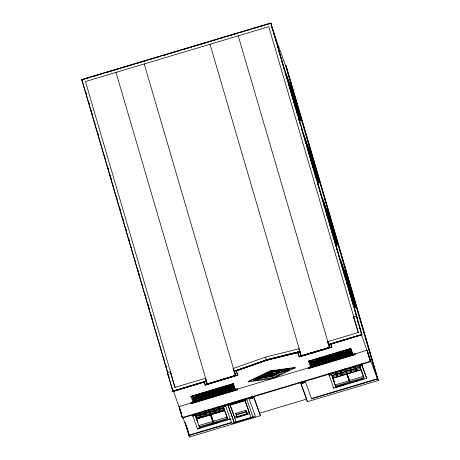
<?xml version="1.0" encoding="UTF-8"?>
<svg xmlns="http://www.w3.org/2000/svg" width="460" height="460" viewBox="0 0 460 460"><rect width="100%" height="100%" fill="white"/><g stroke="black" fill="none" stroke-linecap="round" stroke-linejoin="round"><path stroke-width="0.69" d="M270.29 370.875L248.084 381.512L248.193 381.886L272.993 378.459L295.199 367.816L295.09 367.442L270.29 370.875L270.399 371.249L248.193 381.886M258.945 377.183L263.074 375.947L270.652 372.312L271.48 374.848L264.333 376.987L271.084 373.756L271.48 374.848M270.704 372.45L263.948 375.682L265.248 375.297M253.822 380.138L263.453 377.252L271.038 373.618L270.503 372.14M272.36 376.084L279.939 372.45L289.576 369.564M282.773 371.335L272.51 376.257L272.889 377.562L271.917 374.854L279.065 372.715L272.308 375.952L271.492 373.428M276.69 376.257L279.231 375.044M206.919 384.192L235.853 375.331L206.919 384.192L205.827 381.122L172.782 391.218L167.336 372.64L170.275 371.76L174.857 387.423L205.413 378.275L207.27 383.956L235.474 375.515L233.139 368.5L265.483 357.098L298.942 348.801L300.46 353.016M233.956 371.3L266.3 359.892L299.765 351.601L301.283 355.816L329.486 347.375L238.222 35.822M271.883 358.771L297.936 352.515L266.466 360.318L236.043 371.042L265.736 360.37M204.435 382.07L173.098 391.454L81.702 79.632L270.894 23L361.98 334.581L328.825 344.304L329.918 347.375L300.932 356.051L299.356 351.635L266.288 359.829M270.055 23.385L81.702 79.632M81.799 79.942L88.86 77.826M91.603 77.004L102.591 73.715M105.334 72.893L108.767 71.869M110.141 71.455L114.948 70.018M117.697 69.195L121.129 68.166M122.498 67.758L134.86 64.055M136.229 63.647L147.217 60.358M149.96 59.535L153.393 58.506M154.767 58.098L159.574 56.66M163.691 55.424L167.124 54.401M168.498 53.987L179.486 50.698M182.229 49.875L185.662 48.852M187.036 48.438L191.843 47M194.591 46.178L205.574 42.889M208.322 42.067L211.755 41.038M213.124 40.629L217.931 39.192M219.305 38.778L224.112 37.34M226.855 36.518L237.843 33.229M240.586 32.407L244.018 31.378M245.393 30.969L250.2 29.532M254.317 28.296L256.381 27.68M257.749 27.272L263.931 25.421M265.305 25.007L270.112 23.569M272.429 29.175L285.528 65.556L285.919 65.441L286.436 66.884L378.298 380.483L307.401 401.706L300.483 382.49M285.574 73.726L285.965 73.606L290.639 86.589L300 118.312M289.593 84.468L290.375 84.232L290.502 84.594M290.639 86.589L291.03 86.468M290.766 86.946L291.157 86.831M299.811 117.909L295.142 104.932L294.751 105.047L300.207 120.623L300.99 120.393L290.375 84.232M299.42 118.03L300.202 117.794M300.202 118.99L299.811 119.111L299.552 118.387M300.075 120.267L300.857 120.031L300.99 120.393M318.257 180.63L308.89 148.908L304.221 135.93L303.83 136.045L304.531 137.994M307.843 146.786L308.631 146.55L308.758 146.912M308.499 149.023L309.287 148.787M309.022 149.27L309.413 149.149M318.067 180.228L313.392 167.25L313.001 167.365L318.464 182.942L319.246 182.712L308.631 146.55M317.676 180.349L318.458 180.113M318.59 180.475L317.808 180.705L318.067 181.43M318.332 182.585L319.113 182.35L319.246 182.712M322.08 198.363L322.477 198.248L327.146 211.226L336.714 243.633L336.45 242.909M326.1 209.105L326.882 208.869L327.014 209.231M326.755 211.341L327.537 211.111M327.669 211.468L327.278 211.588L327.537 212.307M331.257 229.689L331.648 229.569L336.323 242.546M331.493 230.333L335.932 242.667L336.714 242.431M336.846 242.794L336.059 243.029L336.317 243.748M336.588 244.904L337.37 244.668L337.502 245.03L336.714 245.266L335.932 242.667M340.377 260.826L340.768 260.705L345.443 273.683L355.005 306.09L354.614 306.205L354.355 305.486M344.396 271.567L345.178 271.331L345.31 271.693M345.052 273.803L345.834 273.568M345.575 274.045L345.966 273.93M354.62 305.009L349.945 292.031L349.554 292.146L355.011 307.723L355.793 307.487L345.178 271.331M354.229 305.124L355.011 304.894M354.746 305.371L355.137 305.25M354.884 307.36L355.666 307.13L355.793 307.487M329.486 347.375L327.623 341.694L358.179 332.546L353.591 316.882L356.529 316.003L357.719 319.384L356.695 317.135M357.938 321.471L357.098 318.527M206.23 381.07L172.782 391.218M328.446 344.488L361.928 334.397M173.046 391.264L172.632 389.097M173.914 391.006L203.705 382.087M330.51 344.132L361.847 334.748L330.51 344.132L331.603 347.202L299.483 356.816L297.879 352.325M173.966 391.121L204.033 382.122M330.947 344.132L361.641 334.742M301.553 355.666L329.918 347.375M212.554 382.565L205.068 385.008L237.918 374.969M213.929 382.151L237.233 375.176M299.713 356.477L303.14 355.448M304.509 355.039L321.649 349.91M323.018 349.497L331.982 347.018L299.08 356.868L297.471 352.36M205.476 384.957L237.538 375.153L205.476 384.957L204.378 381.886M190.9 396.232L193.085 402.379L235.393 389.712L233.312 383.945L191.009 396.606L190.9 396.232L233.203 383.571L235.503 390.086M308.413 361.06L310.598 367.201L352.906 354.539L350.825 348.766L308.522 361.433L308.413 361.06L350.716 348.392L353.016 354.907M191.826 396.428L232.564 384.232L234.519 389.706L193.786 401.902L191.826 396.428L232.616 384.422M309.339 361.249L350.077 349.054L352.032 354.528L311.293 366.723L309.39 361.439L350.077 349.054M289.53 369.449L279.898 372.33L271.429 373.503L271.043 372.197L279.513 371.024L282.957 369.995M261.74 376.481L263.114 376.067M196.017 396.411L199.174 395.468L199.554 396.773L193.879 398.475L193.511 397.452L199.186 395.749L199.554 396.773M200.198 395.163L203.981 394.03M211.847 391.673L206.028 393.415L205.66 392.397M212.882 391.362L216.114 390.396M217.407 390.011L219.345 389.43L220.139 391.874L213.676 393.812L213.308 392.788L219.771 390.856L220.139 391.874M222.025 388.625L225.808 387.492L226.193 388.798L220.512 390.5L220.144 389.476L225.825 387.78L226.193 388.798M226.832 387.188L229.988 386.245M322.126 358.662L317.078 360.174L317.457 361.479L323.138 359.777L322.759 358.472M323.541 358.236L326.772 357.27M328.066 356.885L330.004 356.304L330.389 357.61L323.926 359.542L323.558 358.524L330.021 356.586L330.389 357.61M331.045 355.994L336.214 354.447M338.272 353.832L342.688 352.509M344.977 351.825L348.76 350.687M193.073 396.25L193.464 397.331L199.145 395.629L198.76 394.323M199.145 394.433L199.536 395.514L205.217 393.812L204.832 392.506M212.083 390.339L212.462 391.644L205.999 393.582L205.608 392.495M212.462 390.448L212.853 391.529L219.316 389.591L218.937 388.286M219.713 388.274L220.098 389.355L225.779 387.659L225.4 386.354M225.785 386.457L226.17 387.538L231.851 385.842L231.472 384.537M316.658 359.254L317.049 360.335L322.73 358.639L322.345 357.334M329.596 355.16L329.975 356.466L323.512 358.403L323.121 357.322M329.975 355.269L330.366 356.35L336.829 354.418L336.438 353.332M342.913 351.175L343.292 352.481L337.611 354.183L337.226 353.102M343.298 351.285L343.683 352.366L349.364 350.664L348.985 349.358M311.023 362.273L316.698 360.577L317.066 361.594L311.391 363.296L310.598 360.847M337.657 354.303L343.338 352.601L343.706 353.625L338.025 355.321L337.232 352.877M253.862 380.259L263.499 377.372L271.969 376.199M198.956 396.796L193.907 398.308L194.287 399.613L199.968 397.917L199.6 396.894L193.919 398.596L194.287 399.613M205.028 394.979L199.973 396.491L200.359 397.796L206.04 396.094L205.672 395.077L199.991 396.779L200.359 397.796M213.94 392.311L215.878 391.73M217.172 391.345L219.109 390.764M221.8 389.959L224.957 389.016M227.246 388.332L231.662 387.009M320.01 360.559L323.167 359.616L323.984 362.123L318.303 363.82L317.912 362.739L323.593 361.042L323.984 362.123M324.599 359.185L329.768 357.638M332.747 356.747L330.809 357.328L330.441 356.31M335.328 355.977L337.272 355.396L337.651 356.701L331.188 358.633L330.395 356.19M339.946 354.591L341.837 354.027M347.909 352.21L344.126 353.343L344.505 354.648L350.186 352.947L349.807 351.641M199.945 396.658L205.626 394.956L205.258 393.933L199.583 395.634L199.945 396.658L199.565 395.353M212.876 392.788L212.508 391.765L206.045 393.697L206.413 394.72L212.876 392.788L212.491 391.483M213.267 392.667L219.73 390.735L219.362 389.712L212.899 391.65L213.267 392.667L212.652 390.551M232.265 386.981L231.897 385.963L226.216 387.659L226.584 388.683L232.265 386.981L231.88 385.675M337.243 355.557L330.78 357.495L330.412 356.471L336.875 354.534L337.243 355.557L336.45 353.113M349.778 351.808L349.41 350.784L343.729 352.486L344.097 353.504L349.778 351.808L349.393 350.503M316.52 361.807L311.472 363.32L311.104 362.296M311.431 363.417L317.112 361.715L317.48 362.739L311.799 364.441L310.736 361.06M330.82 357.61L337.284 355.678L337.651 356.701M338.065 355.442L343.747 353.746L344.115 354.763L338.433 356.466L337.37 353.084M194.971 399.32L200.019 397.814M201.037 397.503L206.091 395.997M207.517 395.565L212.687 394.019M226.653 389.838L220.972 391.541L221.358 392.846L227.033 391.144L226.222 388.637M311.851 364.337L317.532 362.635M323.604 360.818L317.923 362.52L318.303 363.82M330.849 358.65L324.386 360.582L323.995 359.501M337.059 356.787L331.24 358.53L331.62 359.835L338.083 357.903L337.703 356.598M339.118 356.172L343.534 354.85M349.606 353.033L344.557 354.545L344.942 355.85L350.618 354.148L350.238 352.843M206.822 395.864L213.285 393.927L212.917 392.909L206.454 394.841L206.822 395.864L206.442 394.559L212.905 392.622L213.716 395.128L207.253 397.066L206.868 395.985L213.331 394.047L213.716 395.128M220.921 391.644L226.602 389.942L226.234 388.918L220.553 390.62L220.921 391.644L220.541 390.339M232.674 388.125L232.306 387.101L226.625 388.803L226.993 389.821L232.674 388.125L232.294 386.82M317.872 362.618L323.553 360.922L323.184 359.898L317.503 361.6L317.872 362.618L317.486 361.318M324.38 360.807L330.843 358.869L331.229 359.956L324.766 361.888L323.955 359.381M200.399 399.119L200.008 398.032L194.333 399.734L194.718 400.815L200.399 399.119L199.583 396.612M206.471 397.296L206.08 396.215L200.399 397.917L200.79 398.998L206.471 397.296L205.654 394.795M214.107 395.013L220.57 393.076L220.19 391.77L213.727 393.708L214.107 395.013L213.722 393.933L220.185 391.995L220.57 393.076M227.43 391.023L233.105 389.327L232.725 388.022L227.044 389.723L227.43 391.023L227.039 389.942L232.72 388.246L233.105 389.327M317.912 363.94L317.521 362.859L311.846 364.556L312.231 365.642L317.912 363.94L317.153 361.617M344.546 355.965L344.16 354.884L338.479 356.586L338.87 357.667L344.546 355.965L343.735 353.458M311.886 365.878L351.055 354.154L311.938 366.062L310.155 361.071L311.938 366.062M194.425 401.241L233.542 389.327L194.425 401.241L192.694 396.434M235.284 389.338L237.239 388.752L237.59 389.861L191.366 403.696L191.021 402.592L192.976 402.005L193.194 402.747M352.797 354.166L354.752 353.579L355.103 354.683L308.878 368.517L308.534 367.413L310.488 366.827L310.707 367.574M192.51 402.546L179.003 406.588L182.493 418.031L370.513 361.75L367.753 352.314M203.837 411.142L204.228 411.022L206.045 416.07L210.352 414.782L209.467 412.315L205.16 413.609L205.051 413.235M225.337 405.099L248.837 398.061L255.438 416.461L231.932 423.499L225.446 405.473L248.946 398.435M193.631 415.403L194.131 415.656L193.608 414.213M224.572 406.14L224.181 406.255L223.836 405.294M229.287 404.714L231.299 404.11M233.985 403.305L236.003 402.701M244.731 400.091L246.744 399.487L253.086 417.168L252.977 416.794L234.174 422.424L227.941 405.116L234.284 422.792L234.174 422.424M251.603 398.049L251.212 398.164L250.861 397.204M329.941 374.595L330.337 374.48M360.496 365.447L360.887 365.332L360.542 364.372M199.588 412.355L200.031 413.592L204.338 412.298L204.723 413.603L200.416 414.897M209.432 410.774L213.739 409.486L214.164 410.912L209.858 412.2L208.989 409.544M214.136 409.365L218.442 408.077L218.868 409.503L214.561 410.791L213.687 408.135M331.447 374.25L335.955 372.899L336.335 374.204L331.832 375.555L331.004 373.02M335.84 371.628L336.726 374.089L341.038 372.801L340.653 371.496L336.346 372.784L337.657 376.671L341.97 375.383L341.142 372.847M344.85 368.931L345.736 371.392L345.356 370.087L341.044 371.375L341.429 372.68L350.44 369.984L350.054 368.678L345.747 369.972L346.127 371.277L345.466 369.426M228.051 405.49L246.853 399.861L246.744 399.487M195.408 415.989L199.91 414.638M200.307 414.523L204.614 413.229M205.005 413.114L209.311 411.827M209.708 411.706L214.015 410.418M214.406 410.303L218.713 409.009M196.736 415.719L198.668 415.144M195.517 416.357L200.019 415.012L199.64 413.707L195.138 415.052L195.563 416.478L200.065 415.133M204.286 410.952L204.734 412.183L209.041 410.895L209.421 412.194L205.114 413.488L204.349 410.878M209.817 412.079L214.124 410.791M214.515 410.671L218.822 409.383M223.721 407.916L219.219 409.268L218.327 406.801M350.83 369.869L355.137 368.581L354.758 367.275L350.445 368.563L350.83 369.869L350.163 368.023M355.528 368.46L360.036 367.115L359.651 365.809L355.149 367.155L355.528 368.46L354.867 366.614M219.259 409.388L223.761 408.037L223.336 406.611L218.833 407.962L220.144 411.849L224.652 410.504L224.267 409.199L219.765 410.544L220.144 411.849M331.873 375.676L336.381 374.325L337.266 376.792L332.764 378.137L331.936 375.601M336.772 374.21L341.078 372.922L341.97 375.383M341.469 372.801L345.782 371.513L346.667 373.974L342.361 375.268L340.762 370.835M350.48 370.104L346.173 371.392L347.058 373.859L351.371 372.571L350.986 371.266L346.679 372.554L346.236 371.323M355.183 368.696L350.871 369.989L351.762 372.45L356.069 371.162L355.689 369.857L351.377 371.145L350.716 369.299M360.077 367.235L355.574 368.581L356.46 371.047L360.968 369.696L359.916 366.545M200.52 414.943L200.962 416.173L205.269 414.885L205.654 416.191L201.342 417.479L199.525 412.43M213.21 422.711L212.825 421.406L198.921 425.569L199.301 426.874L213.21 422.711L209.973 413.477L205.66 414.765L205.217 413.534M209.921 412.125L210.364 413.356L214.67 412.068L215.056 413.373L210.743 414.661L208.926 409.618L208.535 409.733L209.421 412.194M214.619 410.722L215.061 411.953L219.374 410.659L219.753 411.964L215.447 413.258L213.63 408.21L213.239 408.325L215.056 413.373M332.379 376.832L336.887 375.486L337.266 376.792M341.584 374.078L337.278 375.366L336.392 372.905M346.667 373.974L346.288 372.669L341.975 373.963L342.361 375.268M360.582 368.391L356.08 369.742L355.637 368.506M341.061 374.469L342.384 374.072M196.339 418.571L200.842 417.22M201.233 417.105L205.545 415.817M205.936 415.696L210.243 414.408M210.634 414.293L214.946 412.999M215.337 412.884L219.644 411.596M197.047 418.491L199.03 417.898M201.681 417.105L203.665 416.513M206.316 415.719L208.299 415.121M210.68 414.414L212.664 413.816M213.992 413.419L217.298 412.43M218.626 412.034L221.939 411.039M196.449 418.945L200.951 417.594L200.571 416.288L196.064 417.64L196.489 419.066L224.693 410.619M332.804 378.258L361.008 369.817M235.767 413.339L245.95 410.291L246.727 412.453L247.164 413.942L236.98 416.99L235.767 413.339L236.923 416.806L247.112 413.758M210.404 413.477L213.216 421.291L227.125 417.128L227.505 418.433L213.601 422.596L210.789 414.782M347.191 373.974L349.531 380.483L363.44 376.32L363.82 377.625L349.916 381.788L347.104 373.98M335.265 384.859L349.169 380.696L349.525 381.909L335.616 386.072L332.453 377.045M236.147 414.644L246.33 411.591L247.164 413.942M236.204 414.828L246.387 411.78L245.95 410.291M230.207 405.133L234.45 416.927L237.159 416.116M246.629 413.281L249.337 412.47L249.722 413.776L234.836 418.232L234.45 416.927M200.79 427.622L197.363 428.651L197.472 429.019L230.374 419.169L230.264 418.801L228.212 419.416M209.702 424.954L213.13 423.93M215.872 423.108L217.925 422.493M335.737 387.228L340.532 385.791M341.906 385.382L343.959 384.767M354.24 381.685L357.667 380.661M360.41 379.839L362.468 379.224M328.699 374.02L333.787 388.217L366.689 378.367L361.606 364.171M253.667 396.6L259.63 413.166L306.636 399.096L307.401 401.706M188.87 435.183L231.564 422.406M377.671 378.666L311.472 398.486L311.581 398.854L377.781 379.04L378.298 380.483M185.035 422.107L188.98 435.557L231.673 422.774M188.98 435.557L189.497 437L260.394 415.777L259.63 413.166M268.473 359.553L266.466 360.318M271.923 358.697L273.993 358.185M277.449 357.328L279.519 356.81M282.969 355.959L287.115 354.93M288.495 354.585L292.64 353.562M294.02 353.217L296.78 352.532M266.409 360.128L270.514 359.11M297.528 352.55L266.455 360.255L236.365 370.656L237.975 375.159M270.399 371.249L295.199 367.816M271.779 372.238L273.154 372.048M274.522 371.858L276.581 371.571M260.383 377.999L272.119 376.372L272.498 377.677L271.521 374.969L264.373 377.108L271.917 376.067L271.538 374.762M256.588 380.339L258.008 380.144M270.796 23.368L270.831 24.092M285.809 74.376L287.442 78.919M288.144 80.862L289.777 85.405M290.703 89.62L295.073 101.901M308.959 151.938L313.11 163.472M309.178 152.685L313.329 164.22M324.421 204.855L325.588 208.098M327.215 214.256L331.367 225.791M327.434 215.004L331.585 226.538M342.481 266.662L343.183 268.611M345.506 276.713L349.663 288.253M345.724 277.46L349.882 289.001M357.679 320.81L358.093 321.966M361.905 334.938L354.861 310.937M361.445 334.799L377.28 378.787L285.528 65.556M370.513 361.75L367.028 350.301L354.884 353.935L354.752 353.579M353.591 316.882L358.421 332.706M361.474 363.883L366.689 378.367M361.261 364.027L361.778 365.47L359.823 366.056L359.478 365.096M360.651 364.745L360.997 365.706L360.778 364.958L360.387 365.079L360.605 365.821L360.088 364.383M361.094 369.811L363.44 376.32M359.409 365.372L364.078 378.35L335.88 386.791L330.947 373.089M355.103 354.683L354.971 354.321L308.752 368.161L308.878 368.517M351.055 354.154L349.324 349.347L351.112 354.338M348.973 349.583L349.364 350.664M350.186 352.947L349.818 351.923L344.137 353.625L344.505 354.648M350.618 354.148L350.232 353.067L344.551 354.769L344.942 355.85M354.252 366.114L356.069 371.162M349.554 367.523L351.371 372.571M342.907 351.4L343.292 352.481M344.914 368.857L345.356 370.087M345.839 371.438L346.288 372.669M346.593 373.537L349.169 380.696M346.714 374.095L349.525 381.909M337.278 352.998L337.64 354.016M338.083 357.903L337.697 356.822L331.234 358.754L331.62 359.835M330.889 343.948L331.982 347.018M340.21 370.26L340.653 371.496M340.153 370.334L341.038 372.801M327.623 341.694L328.664 344.574M335.512 371.668L335.955 372.899M336.444 374.256L336.887 375.486M329.584 355.384L329.975 356.466M335.449 371.743L336.335 374.204M333.684 380.207L334.621 382.812M330.705 373.175L331.229 374.618L329.268 375.205L328.75 373.761M329.987 373.514L330.447 374.854L330.228 374.106M329.532 373.526L330.05 374.969L329.832 374.221M322.339 357.558L322.73 358.639M323.138 359.777L322.77 358.76L317.095 360.456L317.457 361.479M316.267 359.375L316.658 360.456L316.273 359.151M310.695 361.157L311.063 362.175M310.586 361.071L310.977 362.152L316.739 360.479L317.066 361.594M308.534 367.413L308.66 367.776L237.371 389.114L237.239 388.752M305.141 380.966L311.581 398.854M303.853 381.748L304.198 382.709L302.243 383.295L301.72 381.852M302.898 381.501L303.416 382.944L303.307 382.57L303.025 383.059L302.507 381.616M300.673 382.53L306.636 399.096M270.894 372.025L271.429 373.503M253.477 396.56L260.394 415.777M251.976 396.744L252.494 398.187L250.533 398.774L250.188 397.808M251.189 396.98L251.712 398.417L251.493 397.676L251.102 397.791L251.321 398.538L250.798 397.095M235.992 370.852L237.596 375.343M245.094 400.677L249.337 412.47M235.911 375.515L234.33 371.099L266.346 360.019L299.356 351.635M233.139 368.5L234.652 372.715M237.59 389.861L237.458 389.499L191.239 403.334L191.366 403.696M233.599 389.516L231.869 384.709M231.46 384.761L231.851 385.842M225.394 386.578L225.779 387.659M227.033 391.144L226.648 390.063L220.967 391.759L221.358 392.846M224.946 404.834L225.463 406.278L223.508 406.864L222.991 405.421M218.931 388.51L219.316 389.591M224.336 405.547L224.681 406.508L224.463 405.766M223.945 405.668L224.29 406.628L224.072 405.881M222.922 405.45L223.612 407.543L219.109 408.894L218.391 406.726M223.652 407.663L224.543 410.13L220.035 411.476L219.15 409.015M224.583 410.251L227.395 418.059M222.835 405.455L227.763 419.152L199.565 427.599L194.741 414.138M218.931 409.429L219.374 410.659M212.071 390.563L212.462 391.644M217.936 406.922L219.753 411.964M205.413 378.275L206.454 381.162M203.975 381.938L205.068 385.008M214.228 410.837L214.67 412.068M205.177 392.495L206.96 397.486M204.827 392.731L205.217 393.812M211.663 416.731L212.6 419.336M209.53 412.246L209.973 413.477M210.484 414.897L212.825 421.406M198.755 394.548L199.145 395.629M204.395 410.998L204.838 412.229M204.827 413.649L205.269 414.885M203.947 411.384L204.723 413.603M205.654 416.191L204.763 413.724L200.456 415.012L200.031 413.592M82.168 80.362L81.995 79.885L167.71 372.514M199.134 412.545L200.951 417.594M191.021 402.592L191.147 402.948M196.661 419.06L197.834 422.315M194.568 414.46L194.913 415.42L192.953 416.007L192.435 414.563M193.39 414.811L193.735 415.771L193.522 415.029M192.257 414.535L197.472 429.019M170.275 371.76L171.31 374.641M167.336 372.64L168.527 376.015M173.426 391.08L180.435 410.55M180.671 411.211L181.389 413.201M182.821 417.18L189.261 435.068L186.84 426.805M172.925 390.971L173.098 391.454M285.919 65.441L377.781 379.04M326.882 208.869L337.502 245.03M298.615 115.023L300.207 120.623M316.468 175.979L318.464 182.942M334.523 237.619L336.714 245.266M352.82 300.081L355.011 307.723M288.914 82.213L296.867 109.302M307.171 144.532L315.117 171.62M325.421 206.856L333.373 233.944M343.718 269.313L351.67 296.401M367.58 351.837L370.34 361.267L182.321 417.553L179.555 408.118M285.965 73.606L295.142 104.932M304.221 135.93L313.392 167.25M322.477 198.248L331.648 229.569M340.768 260.705L349.945 292.031M270.894 23L357.719 319.384M271.636 26.847L272.688 30.412M273.901 34.552L274.505 36.616M274.861 37.858L275.919 41.44M277.133 45.58L277.736 47.644M278.087 48.875L280.968 58.673M281.715 61.266L284.2 69.701M284.941 72.277L286.959 79.16M287.224 80.04L287.833 82.11M288.173 83.294L290.185 90.177M290.455 91.068L291.059 93.133M291.398 94.306L292.474 97.963M292.807 99.124L294.291 104.161M294.624 105.317L295.705 108.985M296.033 110.141L297.522 115.19M298.327 117.95L300.271 124.597M301.559 128.978L303.497 135.608M304.79 140.007L305.802 143.451M306.118 144.555L306.722 146.625M307.01 147.585L309.028 154.48M309.344 155.572L309.948 157.636M310.241 158.614L312.259 165.508M312.57 166.583L313.174 168.653M313.979 171.402L316.399 179.664M317.204 182.419L319.125 188.939M319.527 190.319L322.356 199.968M322.65 201.003L324.668 207.891M324.978 208.926L325.588 210.996M325.875 212.02L327.894 218.902M328.21 219.955L328.814 222.025M329.101 223.031L331.119 229.914M331.441 230.983L332.045 233.053M332.856 235.808L334.345 240.931M334.673 242.012L337.973 253.322M338.307 254.42L340.325 261.309M340.596 262.269L341.205 264.333M341.538 265.449L344.431 275.35M344.764 276.471L345.839 280.169M346.179 281.301L347.656 286.361M347.996 287.5L349.065 291.18M349.41 292.324L350.882 297.378M351.63 299.909L353.648 306.803M357.65 321.12L358.685 324.668M359.047 325.887L360.071 329.4M360.841 332.016L361.456 334.132M354.43 319.079L268.778 26.674L85.456 81.552L175.099 387.579M361.56 364.722L361.778 365.47L361.646 364.964M359.605 365.309L359.823 366.056L359.691 365.55M350.716 348.392L350.825 348.766M352.032 354.528L311.293 366.723M355.695 368.437L356.46 371.047M351.377 371.145L351.762 372.45M343.712 352.199L344.097 353.504M343.304 351.06L343.683 352.366M343.321 352.32L343.706 353.625M349.531 380.483L349.916 381.788M346.679 372.554L347.058 373.859M338.485 356.362L338.87 357.667M337.778 354.229L338.433 356.466M338.577 358.093L336.846 353.286M331.603 347.202L299.483 356.816M336.892 374.06L337.657 376.671M330.533 356.397L331.188 358.633M329.987 355.045L330.366 356.35M330.418 357.449L331.229 359.956M331.01 373.871L331.229 374.618L331.096 374.112M333.678 387.843L333.787 388.217M324.11 359.651L324.766 361.888M323.133 357.098L323.926 359.542M324.472 362.313L322.742 357.506M316.67 359.03L317.049 360.335M311.144 362.198L312.231 365.642M210.019 44.264L301.283 355.816M298.942 348.801L299.765 351.601M303.979 381.961L304.198 382.709L304.066 382.202M279.513 371.024L279.898 372.33M265.483 357.098L266.3 359.892M263.074 375.947L263.453 377.252M250.315 398.026L250.533 398.774L250.401 398.268M251.125 417.755L245.002 400.677L230.121 405.133L236.244 422.211M144.216 63.963L235.474 375.515M233.203 383.571L233.312 383.945M234.519 389.706L193.786 401.902M236.543 415.501L236.98 416.99M226.613 388.522L226.993 389.821M226.199 387.377L226.584 388.683M225.791 386.233L226.17 387.538M220.127 389.195L220.512 390.5M219.719 388.05L220.098 389.355M221.064 393.265L219.334 388.459M223.29 406.117L223.508 406.864L223.376 406.358M222.985 405.8L223.094 406.174M213.296 392.506L213.676 393.812M212.474 390.224L212.853 391.529M116.012 72.404L207.27 383.956M215.061 411.953L215.447 413.258M206.873 395.761L207.253 397.066M205.798 392.604L206.074 393.536M205.62 392.276L206.413 394.72M213.216 421.291L213.601 422.596M210.364 413.356L210.743 414.661M205.281 413.459L206.045 416.07M200.41 397.693L200.79 398.998M199.157 394.209L199.536 395.514M200.962 416.173L201.342 417.479M194.338 399.51L194.718 400.815M193.493 397.17L193.879 398.475M193.085 396.025L193.464 397.331M194.695 414.678L194.913 415.42L194.781 414.914M192.734 415.265L192.953 416.007L192.82 415.501M185.46 423.217L189.497 437M179.728 408.601L182.493 418.031M85.64 91.505L86.25 93.57M88.872 102.517L89.476 104.587M91.189 110.417L91.799 112.481M92.098 113.534L92.701 115.598M94.421 121.44L95.024 123.504M97.646 132.457L98.25 134.527M104.506 155.877L105.116 157.947M107.738 166.899L108.341 168.964M110.043 174.8L110.647 176.864M110.963 177.922L111.567 179.986M113.269 185.811L113.873 187.875M116.495 196.828L117.099 198.892M119.721 207.839L120.324 209.904M122.946 218.856L123.953 222.295M125.695 228.206L126.299 230.27M128.921 239.223L129.524 241.293M131.215 247.077L131.819 249.142M134.441 258.094L135.044 260.159M137.666 269.106L138.27 271.17M139.012 273.665L139.616 275.73M142.238 284.688L142.841 286.752M144.52 292.514L145.13 294.578M145.469 295.705L146.073 297.775M147.752 303.525L148.356 305.589M148.695 306.728L149.299 308.792M150.978 314.542L151.581 316.606M151.921 317.751L152.99 321.425M163.427 357.012L164.03 359.076M165.698 364.791L166.302 366.856M168.486 374.986L169.084 377.016M270.687 372.054L253.448 380.311L272.705 377.648L289.944 369.391L270.687 372.054M279.019 372.594L271.871 374.733L271.475 373.635L279.019 372.594M330.429 357.73L323.966 359.662L324.334 360.686L330.797 358.754L330.429 357.73M291.03 88.101L286.879 76.567L294.745 103.414L298.897 114.954L291.03 88.101M309.287 150.426L305.135 138.885L313.001 165.732L317.153 177.272L309.287 150.426M327.543 212.744L323.391 201.204L331.252 228.051L335.409 239.591L327.543 212.744M345.839 275.201L341.688 263.666L349.548 290.513L353.705 302.047L345.839 275.201M329.136 374.699L329.268 375.205L329.136 374.699M302.111 382.789L302.243 383.295L302.111 382.789M252.362 397.681L252.494 398.187L252.362 397.681M225.337 405.772L225.463 406.278L225.337 405.772"/></g></svg>
